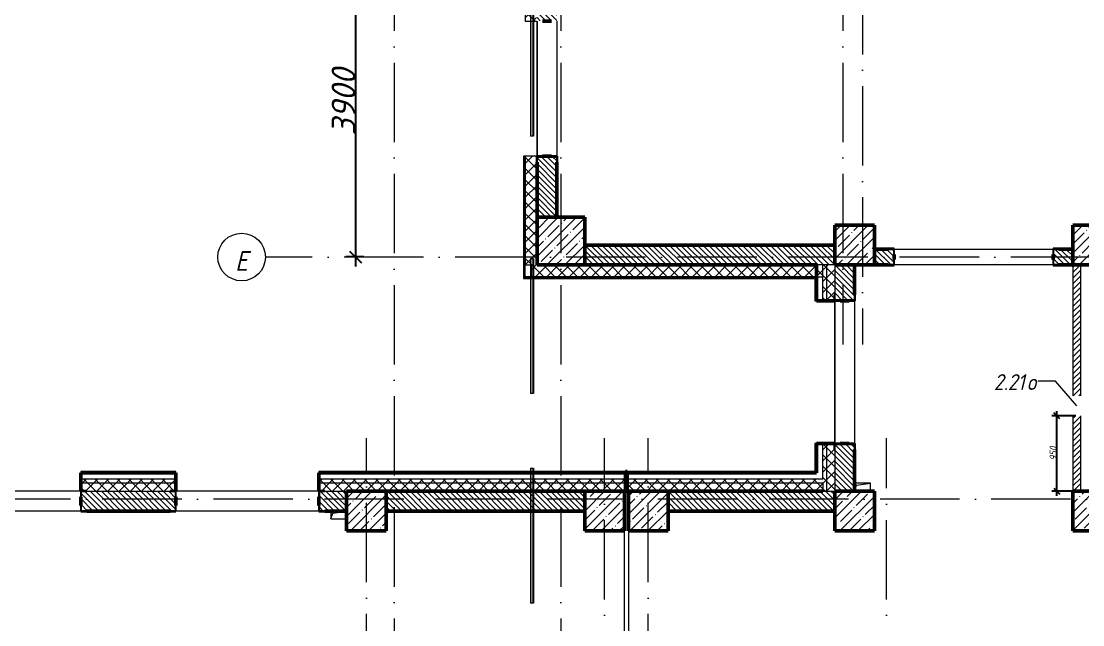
# Model space of a CAD drawing. Header units: millimetres. Extents: x -537608 to 253996, y -217170 to 186033.
# Drawn here: x -120398 to -107023, y -48940 to -41337 of the extents above; entities that cross this region are included whole.
import ezdxf

# ---------------------------------------------------------------- set-up
doc = ezdxf.new("R2010")
doc.units = ezdxf.units.MM
doc.linetypes.add('50_200_ШТРИХ_1Т_ш5_п1_п1_', pattern=[1400, 1000, -200, 0, -200])
for name, color, linetype, lineweight in [('A-____-____-DIMS', 7, 'Continuous', 9), ('A-FLOR-____-OTLN', 7, 'Continuous', 9), ('A-GENM-____-MCUT', 7, 'Continuous', 25), ('A-GENM-____-OTLN', 7, 'Continuous', 9), ('A-GENM-____-OTLN-1', 7, 'Continuous', 25), ('A-GLAZ-____-IDEN', 7, 'Continuous', 9), ('A-GLAZ-____-OTLN', 7, 'Continuous', 9), ('A-WALL-____-MCUT-2', 7, 'Continuous', 50), ('A-WALL-____-MCUT-3', 7, 'Continuous', 9), ('A-WALL-____-OTLN', 7, 'Continuous', 9), ('A-WALL-____-PATT-1', 7, 'Continuous', 9), ('A-WALL-FNSH-MCUT-1', 7, 'Continuous', 9), ('I-WALL-____-OTLN', 7, 'Continuous', 9), ('S-COLS-____-MCUT', 7, 'Continuous', 50), ('S-COLS-____-OTLN', 7, 'Continuous', 9), ('S-GRID-____-IDEN', 7, 'Continuous', 9), ('S-GRID-____-OTLN-1', 7, '50_200_ШТРИХ_1Т_ш5_п1_п1_', 9)]:
    doc.layers.add(name, color=color, linetype=linetype, lineweight=lineweight)
doc.layers.add('A-GLAZ-____-OTLN-1', color=7, linetype='Continuous', lineweight=9, true_color=0xc0c0c0)
doc.styles.add('ISOCPEUR_I', font='isocpeui.ttf', dxfattribs={"height": 300})
doc.styles.add('ISOCPEUR_I_7', font='isocpeui.ttf', dxfattribs={"width": 0.9, "height": 90})
doc.styles.add('ISOCPEUR_I_9', font='isocpeui.ttf', dxfattribs={"width": 0.9, "height": 250})
doc.dimstyles.new('ISO-1_8_0_9К_СРЕДНИЙ_Кладочные_2', dxfattribs={"dimscale": 304.8, "dimtxt": 89.638306, "dimasz": 0.246063, "dimexe": 0.19685, "dimexo": 0, "dimgap": 0, "dimtad": 1, "dimdec": 3, "dimrnd": 0.001, "dimdsep": 46, "dimtxsty": 'ISOCPEUR_I_7', "dimblk1": 'OBLIQUE', "dimblk2": 'OBLIQUE', "dimsah": 1, "dimcen": 0.09, "dimdle": 0.19685, "dimazin": 0, "dimtfac": 1, "dimtdec": 4, "dimtix": 1, "dimtmove": 1, "dimatfit": 3, "dimfxl": 1, "dimtvp": 1, "dimtolj": 1, "dimtzin": 0, "dimarcsym": 2})
doc.dimstyles.new('ISO-2_5_0_9К_БОЛЬШОЙ_ОСИ', dxfattribs={"dimscale": 304.8, "dimtxt": 248.995294, "dimasz": 0.492126, "dimexe": 0.393701, "dimexo": 0, "dimgap": 0, "dimtad": 1, "dimdec": 0, "dimzin": 0, "dimdsep": 46, "dimtxsty": 'ISOCPEUR_I', "dimblk1": 'OBLIQUE', "dimblk2": 'OBLIQUE', "dimsah": 1, "dimcen": 0.09, "dimdle": 0.393701, "dimazin": 0, "dimtfac": 1, "dimtdec": 4, "dimtix": 1, "dimtmove": 0, "dimatfit": 3, "dimfxl": 1, "dimtvp": 1, "dimtolj": 1, "dimtzin": 0, "dimarcsym": 2})
pattern_1 = [(45, (-184647.67, -56738.29), (-70.71068, 70.71068), []), (135, (-184647.67, -56738.29), (-70.71068, -70.71068), [])]
pattern_2 = [(135, (-184647.673, -56738.29), (-35.35534, -35.35534), [])]
pattern_3 = [(45, (-184647.67, -56738.29), (-85.53659, 85.53659), []), (45, (-184590.65, -56738.29), (-85.53659, 85.53659), [])]

# ---------------------------------------------------------------- blocks, each defined once
blk = doc.blocks.new('BSC_Колонна _Прямоугольная - 500х500-V18-АР1_План отверстий 2 этажа в осях 1-64_А-ГГ')
at = {"layer": 'S-COLS-____-OTLN'}
h = blk.add_hatch(dxfattribs=at)
h.set_pattern_fill('FP_47', color=256, style=0, pattern_type=2)
h.set_pattern_definition([(45, (-77750, -12581.04), (-114.04925, 114.04925), []), (45, (-77635.95, -12581.04), (-114.04925, 114.04925), [201.613, -40.323, 3.353, -36.97])])
h.paths.add_polyline_path([(-250, -250), (250, -250), (250, 250), (-250, 250)], flags=0)
at = {"layer": 'S-COLS-____-MCUT'}
for p, q in [((250, 250), (-250, 250)), ((-250, 250), (-250, -250)), ((250, -250), (250, 250)), ((-250, -250), (250, -250))]:
    blk.add_line(p, q, dxfattribs=at)
blk = doc.blocks.new('BSC_Колонна _Прямоугольная - 600х600-V79-АР1_План отверстий 2 этажа в осях 1-64_А-ГГ')
at = {"layer": 'S-COLS-____-OTLN'}
h = blk.add_hatch(dxfattribs=at)
h.set_pattern_fill('FP_108', color=256, style=0, pattern_type=2)
h.set_pattern_definition([(45, (-71050, -12631.04), (-114.04925, 114.04925), []), (45, (-70935.95, -12631.04), (-114.04925, 114.04925), [201.613, -40.323, 3.353, -36.97])])
h.paths.add_polyline_path([(-300, -300), (300, -300), (300, 300), (-300, 300)], flags=0)
at = {"layer": 'S-COLS-____-MCUT'}
for p, q in [((300, 300), (-300, 300)), ((-300, 300), (-300, -300)), ((300, -300), (300, 300)), ((-300, -300), (300, -300))]:
    blk.add_line(p, q, dxfattribs=at)
blk = doc.blocks.new('BSC_Колонна _Прямоугольная - 500х500-V98-АР1_План отверстий 2 этажа в осях 1-64_А-ГГ')
at = {"layer": 'S-COLS-____-OTLN'}
h = blk.add_hatch(dxfattribs=at)
h.set_pattern_fill('FP_127', color=256, style=0, pattern_type=2)
h.set_pattern_definition([(45, (-68600, -9231.04), (-114.04925, 114.04925), []), (45, (-68485.95, -9231.04), (-114.04925, 114.04925), [201.613, -40.323, 3.353, -36.97])])
h.paths.add_polyline_path([(-250, -250), (250, -250), (250, 250), (-250, 250)], flags=0)
at = {"layer": 'S-COLS-____-MCUT'}
for p, q in [((250, 250), (-250, 250)), ((-250, 250), (-250, -250)), ((250, -250), (250, 250)), ((-250, -250), (250, -250))]:
    blk.add_line(p, q, dxfattribs=at)
blk = doc.blocks.new('BSC_Колонна _Прямоугольная - 500х500-V114-АР1_План отверстий 2 этажа в осях 1-64_А-ГГ')
at = {"layer": 'S-COLS-____-OTLN'}
h = blk.add_hatch(dxfattribs=at)
h.set_pattern_fill('FP_143', color=256, style=0, pattern_type=2)
h.set_pattern_definition([(45, (-72150, -9231.04), (-114.04925, 114.04925), []), (45, (-72035.95, -9231.04), (-114.04925, 114.04925), [201.613, -40.323, 3.353, -36.97])])
h.paths.add_polyline_path([(-250, -250), (250, -250), (250, 250), (-250, 250)], flags=0)
at = {"layer": 'S-COLS-____-MCUT'}
for p, q in [((250, 250), (-250, 250)), ((-250, 250), (-250, -250)), ((250, -250), (250, 250)), ((-250, -250), (250, -250))]:
    blk.add_line(p, q, dxfattribs=at)
blk = doc.blocks.new('BSC_Колонна _Прямоугольная - 500х500-V115-АР1_План отверстий 2 этажа в осях 1-64_А-ГГ')
at = {"layer": 'S-COLS-____-OTLN'}
h = blk.add_hatch(dxfattribs=at)
h.set_pattern_fill('FP_144', color=256, style=0, pattern_type=2)
h.set_pattern_definition([(45, (-71600, -9231.04), (-114.04925, 114.04925), []), (45, (-71485.95, -9231.04), (-114.04925, 114.04925), [201.613, -40.323, 3.353, -36.97])])
h.paths.add_polyline_path([(-250, -250), (250, -250), (250, 250), (-250, 250)], flags=0)
at = {"layer": 'S-COLS-____-MCUT'}
for p, q in [((250, 250), (-250, 250)), ((-250, 250), (-250, -250)), ((250, -250), (250, 250)), ((-250, -250), (250, -250))]:
    blk.add_line(p, q, dxfattribs=at)
blk = doc.blocks.new('BSC_Колонна _Прямоугольная - 500х500-V135-АР1_План отверстий 2 этажа в осях 1-64_А-ГГ')
at = {"layer": 'S-COLS-____-OTLN'}
h = blk.add_hatch(dxfattribs=at)
h.set_pattern_fill('FP_165', color=256, style=0, pattern_type=2)
h.set_pattern_definition([(45, (-74750, -12581.04), (-114.04925, 114.04925), []), (45, (-74635.95, -12581.04), (-114.04925, 114.04925), [201.613, -40.323, 3.353, -36.97])])
h.paths.add_polyline_path([(-250, -250), (250, -250), (250, 250), (-250, 250), (-250, 195)], flags=0)
at = {"layer": 'S-COLS-____-MCUT'}
for p, q in [((250, 250), (-250, 250)), ((-250, 250), (-250, -250)), ((250, -250), (250, 250)), ((-250, -250), (250, -250))]:
    blk.add_line(p, q, dxfattribs=at)
blk = doc.blocks.new('BSC_Колонна _Прямоугольная - 500х500-V139-АР1_План отверстий 2 этажа в осях 1-64_А-ГГ')
at = {"layer": 'S-COLS-____-OTLN'}
h = blk.add_hatch(dxfattribs=at)
h.set_pattern_fill('FP_170', color=256, style=0, pattern_type=2)
h.set_pattern_definition([(45, (-77750, -9231.04), (-114.04925, 114.04925), []), (45, (-77635.95, -9231.04), (-114.04925, 114.04925), [201.613, -40.323, 3.353, -36.97])])
h.paths.add_polyline_path([(-250, -250), (250, -250), (250, 250), (-250, 250)], flags=0)
at = {"layer": 'S-COLS-____-MCUT'}
for p, q in [((250, 250), (-250, 250)), ((-250, 250), (-250, -250)), ((250, -250), (250, 250)), ((-250, -250), (250, -250))]:
    blk.add_line(p, q, dxfattribs=at)
blk = doc.blocks.new('BSC_Колонна _Прямоугольная - 500х500-V140-АР1_План отверстий 2 этажа в осях 1-64_А-ГГ')
at = {"layer": 'S-COLS-____-OTLN'}
h = blk.add_hatch(dxfattribs=at)
h.set_pattern_fill('FP_171', color=256, style=0, pattern_type=2)
h.set_pattern_definition([(45, (-74750, -9231.04), (-114.04925, 114.04925), []), (45, (-74635.95, -9231.04), (-114.04925, 114.04925), [201.613, -40.323, 3.353, -36.97])])
h.paths.add_polyline_path([(-250, -250), (250, -250), (250, 250), (-250, 250), (-250, 105)], flags=0)
at = {"layer": 'S-COLS-____-MCUT'}
for p, q in [((250, 250), (-250, 250)), ((-250, 250), (-250, -250)), ((250, -250), (250, 250)), ((-250, -250), (250, -250))]:
    blk.add_line(p, q, dxfattribs=at)
blk = doc.blocks.new('Фахверк_СКБ_Уголок - 250_2700-27497298-АР1_План отверстий 2 этажа в осях 1-64_А-ГГ')
at = {"layer": 'A-GENM-____-MCUT'}
for p, q in [((200, 181), (125, 181)), ((125, 181), (125, 106)), ((131, 106), (131, 175)), ((131, 175), (200, 175)), ((200, 175), (200, 181)), ((125, 106), (131, 106)), ((131, -6), (125, -6)), ((125, -6), (125, -81)), ((125, -81), (200, -81)), ((131, -75), (131, -6)), ((200, -75), (131, -75)), ((200, -81), (200, -75))]:
    blk.add_line(p, q, dxfattribs=at)
blk = doc.blocks.new('Фахверк_СКБ_Уголок - 200_3380-28509457-АР1_План отверстий 2 этажа в осях 1-64_А-ГГ')
at = {"layer": 'A-GENM-____-MCUT'}
for p, q in [((200, 156), (125, 156)), ((125, 156), (125, 81)), ((131, 81), (131, 150)), ((131, 150), (200, 150)), ((200, 150), (200, 156)), ((125, 81), (131, 81)), ((131, 19), (125, 19)), ((125, 19), (125, -56)), ((131, -50), (131, 19)), ((125, -56), (200, -56)), ((200, -50), (131, -50)), ((200, -56), (200, -50))]:
    blk.add_line(p, q, dxfattribs=at)
blk = doc.blocks.new('AR_Отверстие прямоугольное _в плите_ - AR_Отверстие прямоугольное _в плите_-V165-АР1_План отверстий 2 этажа в осях 1-64_А-ГГ')
at = {"layer": 'A-GENM-____-OTLN'}
for p, q in [((-100, 50), (-100, -50)), ((-100, -50), (-75, 25)), ((-75, 25), (100, 50)), ((-100, -50), (100, -50))]:
    blk.add_line(p, q, dxfattribs=at)
blk = doc.blocks.new('AR_Отверстие прямоугольное _в плите_ - AR_Отверстие прямоугольное _в плите_-30510712-АР1_План отверстий 2 этажа в осях 1-64_А-ГГ')
at = {"layer": 'A-GENM-____-OTLN'}
for p, q in [((100, 50), (-100, 50)), ((-100, -50), (-75, 25)), ((-75, 25), (100, 50)), ((100, -50), (100, 50))]:
    blk.add_line(p, q, dxfattribs=at)
blk = doc.blocks.new('Отлив_СКБ - Отлив витража_СФТК-31883956-АР1_План отверстий 2 этажа в осях 1-64_А-ГГ')
at = {"layer": 'A-GLAZ-____-OTLN-1'}
for points in [[(0, 3), (0, 2), (1700, 3), (1700, 37), (0, 37)], [(0, 2), (0, 0), (1700, 0), (1700, 2)]]:
    blk.add_hatch(color=256, dxfattribs=at).paths.add_polyline_path(points, flags=0)
at = {"layer": 'A-GLAZ-____-OTLN'}
for p, q in [((0, 3), (0, 37)), ((1700, 37), (0, 37)), ((0, 2), (1700, 2)), ((1700, 37), (1700, 3)), ((1700, 0), (0, 0))]:
    blk.add_line(p, q, dxfattribs=at)
blk = doc.blocks.new('Стены 6 - Стены 4-31195849-АР1_План отверстий 2 этажа в осях 1-64_А-ГГ')
at = {"layer": 'A-WALL-____-MCUT-2'}
for p, q in [((-1799, 41030), (-1799, 41010)), ((-1549, 41030), (-1799, 41030)), ((-1799, 41010), (-1549, 41010)), ((-1549, 41010), (-1549, 41030))]:
    blk.add_line(p, q, dxfattribs=at)
blk = doc.blocks.new('Ось сетки - Круг_Ø6_00__ISO-2_5_0_9K_-25732049-АР1_План отверстий 2 этажа в осях 1-64_А-ГГ')
at = {"layer": 'S-GRID-____-IDEN'}
blk.add_circle((0, 0), 3, dxfattribs=at)
blk = doc.blocks.new('_Oblique')
at = {"color": 0, "linetype": 'ByBlock', "lineweight": -2}
blk.add_line((-0.5, -0.5), (0.5, 0.5), dxfattribs=at)
blk = doc.blocks.new('*D2476')
at = {"layer": 'A-____-____-DIMS', "color": 0, "lineweight": -2, "transparency": 16777216}
for p, q in [((-116187, -40287), (-116187, -44427)), ((-116081, -40407), (-116307, -40407)), ((-116081, -44307), (-116307, -44307))]:
    blk.add_line(p, q, dxfattribs=at)
at = {"layer": 'Defpoints', "color": 0, "transparency": 16777216}
for p in [(-116081, -40407), (-116187, -44307), (-116081, -44307)]:
    blk.add_point(p, dxfattribs=at)
at = {"layer": 'A-____-____-DIMS', "color": 0, "lineweight": -2, "transparency": 16777216, "xscale": 150, "yscale": 150, "zscale": 150}
for p, rotation in [((-116187, -40407), 90), ((-116187, -44307), 270)]:
    blk.add_blockref('_Oblique', p, dxfattribs=dict(at, rotation=rotation))
at = {"layer": 'A-____-____-DIMS', "color": 0, "transparency": 16777216, "insert": (-116337, -42357), "char_height": 300, "width": 758.48, "attachment_point": 5, "rotation": 90, "style": 'ISOCPEUR_I'}
blk.add_mtext('\\A1;3900', dxfattribs=at)
blk = doc.blocks.new('*D2397')
at = {"layer": 'A-____-____-DIMS', "color": 0, "lineweight": -2, "transparency": 16777216}
for p, q in [((-107351, -47317), (-107351, -46247)), ((-107111, -46307), (-107411, -46307)), ((-107148, -47257), (-107411, -47257))]:
    blk.add_line(p, q, dxfattribs=at)
at = {"layer": 'Defpoints', "color": 0, "transparency": 16777216}
for p in [(-107351, -46307), (-107111, -46307), (-107148, -47257)]:
    blk.add_point(p, dxfattribs=at)
at = {"layer": 'A-____-____-DIMS', "color": 0, "lineweight": -2, "transparency": 16777216, "xscale": 75, "yscale": 75, "zscale": 75}
for p, rotation in [((-107351, -46307), 90), ((-107351, -47257), 270)]:
    blk.add_blockref('_Oblique', p, dxfattribs=dict(at, rotation=rotation))
at = {"layer": 'A-____-____-DIMS', "color": 0, "transparency": 16777216, "insert": (-107396, -46782), "char_height": 90, "width": 409.58, "attachment_point": 5, "rotation": 90, "style": 'ISOCPEUR_I_7'}
blk.add_mtext('\\A1;950', dxfattribs=at)

msp = doc.modelspace()

# ---------------------------------------------------------------- hatches: boundary and pattern name
at = {"layer": 'A-WALL-____-PATT-1'}
h = msp.add_hatch(dxfattribs=at)
h.set_pattern_fill('FP_1', color=256, style=0, pattern_type=2)
h.set_pattern_definition(pattern_1)
h.paths.add_polyline_path([(-114047.6725, -44407.2474), (-113897.6725, -44407.2474), (-113897.6725, -43112.2474), (-113903.6725, -43112.2474), (-113903.6725, -43037.2474), (-114047.6725, -43037.2474)], flags=0)
h.paths.add_polyline_path([(-113903.6725, -41337.2474), (-113903.6725, -41262.2474), (-113897.6725, -41262.2474), (-113897.6725, -40472.2474), (-113903.6725, -40472.2474), (-113903.6725, -40397.2474), (-114047.6725, -40397.2474), (-114047.6725, -41337.2474), (-113962.7906, -41337.2474)], flags=0)
h.paths.add_polyline_path([(-113962.7906, -38697.2474), (-113903.6725, -38697.2474), (-113903.6725, -38622.2474), (-113897.6725, -38622.2474), (-113897.6725, -37232.2474), (-113903.6725, -37232.2474), (-113903.6725, -37157.2474), (-114047.6725, -37157.2474), (-114047.6725, -38697.2474)], flags=0)
h.paths.add_polyline_path([(-113903.6725, -35457.2474), (-113903.6725, -35382.2474), (-113897.6725, -35382.2474), (-113897.6725, -34592.2474), (-113903.6725, -34592.2474), (-113903.6725, -34517.2474), (-114047.6725, -34517.2474), (-114047.6725, -35457.2474), (-113962.7906, -35457.2474)], flags=0)
h.paths.add_polyline_path([(-113962.7906, -32817.2474), (-113903.6725, -32817.2474), (-113903.6725, -32742.2474), (-113897.6725, -32742.2474), (-113897.6725, -31352.2474), (-113903.6725, -31352.2474), (-113903.6725, -31277.2474), (-114047.6725, -31277.2474), (-114047.6725, -32817.2474)], flags=0)
h.paths.add_polyline_path([(-113962.7906, -29577.2474), (-113903.6725, -29577.2474), (-113903.6725, -29502.2474), (-113897.6725, -29502.2474), (-113897.6725, -28712.2474), (-113903.6725, -28712.2474), (-113903.6725, -28637.2474), (-114047.6725, -28637.2474), (-114047.6725, -29577.2474)], flags=0)
h.paths.add_polyline_path([(-113903.6725, -26937.2474), (-113903.6725, -26862.2474), (-113897.6725, -26862.2474), (-113897.6725, -25472.2474), (-113903.6725, -25472.2474), (-113903.6725, -25397.2474), (-114047.6725, -25397.2474), (-114047.6725, -26937.2474), (-113962.7906, -26937.2474)], flags=0)
h.paths.add_polyline_path([(-113903.6725, -23697.2474), (-113903.6725, -23622.2474), (-113897.6725, -23622.2474), (-113897.6725, -22832.2474), (-113903.6725, -22832.2474), (-113903.6725, -22757.2474), (-114047.6725, -22757.2474), (-114047.6725, -23697.2474), (-113962.7906, -23697.2474)], flags=0)
h.paths.add_polyline_path([(-113962.7906, -21057.2474), (-113903.6725, -21057.2474), (-113903.6725, -20982.2474), (-113897.6725, -20982.2474), (-113897.6725, -19592.2474), (-113903.6725, -19592.2474), (-113903.6725, -19517.2474), (-114047.6725, -19517.2474), (-114047.6725, -21057.2474)], flags=0)
h.paths.add_polyline_path([(-113962.7906, -17817.2474), (-113903.6725, -17817.2474), (-113903.6725, -17742.2474), (-113897.6725, -17742.2474), (-113897.6725, -16952.2474), (-113903.6725, -16952.2474), (-113903.6725, -16877.2474), (-114047.6725, -16877.2474), (-114047.6725, -17817.2474)], flags=0)
h.paths.add_polyline_path([(-113903.6725, -15177.2474), (-113903.6725, -15102.2474), (-113897.6725, -15102.2474), (-113897.6725, -13657.2474), (-114047.6725, -13657.2474), (-114047.6725, -15177.2474), (-113962.7906, -15177.2474)], flags=0)
h = msp.add_hatch(dxfattribs=at)
h.set_pattern_fill('FP_6', color=256, style=0, pattern_type=2)
h.set_pattern_definition(pattern_2)
h.paths.add_polyline_path([(-113828.6725, -43807.2474), (-113647.6725, -43807.2474), (-113647.6725, -43043.2474), (-113716.6725, -43043.2474), (-113716.6725, -43037.2474), (-113828.6725, -43037.2474), (-113828.6725, -43043.2474), (-113897.6725, -43043.2474), (-113897.6725, -43807.2474)], flags=0)
h.paths.add_polyline_path([(-113828.6725, -41337.2474), (-113716.6725, -41337.2474), (-113716.6725, -41331.2474), (-113647.6725, -41331.2474), (-113647.6725, -40403.2474), (-113716.6725, -40403.2474), (-113716.6725, -40397.2474), (-113828.6725, -40397.2474), (-113828.6725, -40403.2474), (-113897.6725, -40403.2474), (-113897.6725, -41331.2474), (-113828.6725, -41331.2474)], flags=0)
h.paths.add_polyline_path([(-113716.6725, -38697.2474), (-113716.6725, -38691.2474), (-113647.6725, -38691.2474), (-113647.6725, -38357.2474), (-113897.6725, -38357.2474), (-113897.6725, -38691.2474), (-113828.6725, -38691.2474), (-113828.6725, -38697.2474)], flags=0)
h = msp.add_hatch(dxfattribs=at)
h.set_pattern_fill('FP_6', color=256, style=0, pattern_type=2)
h.set_pattern_definition(pattern_2)
h.paths.add_polyline_path([(-110147.6725, -44407.2474), (-110147.6725, -44157.2474), (-113297.6725, -44157.2474), (-113297.6725, -44407.2474), (-110247.6725, -44407.2474)], flags=0)
h = msp.add_hatch(dxfattribs=at)
h.set_pattern_fill('FP_6', color=256, style=0, pattern_type=2)
h.set_pattern_definition(pattern_2)
h.paths.add_polyline_path([(-107391.6725, -44407.2474), (-107147.6725, -44407.2474), (-107147.6725, -44207.2474), (-107391.6725, -44207.2474), (-107391.6725, -44276.2474), (-107397.6725, -44276.2474), (-107397.6725, -44338.2474), (-107391.6725, -44338.2474), (-107391.6725, -44402.4474)], flags=0)
h.paths.add_polyline_path([(-109647.6725, -44407.2474), (-109403.6725, -44407.2474), (-109403.6725, -44338.2474), (-109397.6725, -44338.2474), (-109397.6725, -44276.2474), (-109403.6725, -44276.2474), (-109403.6725, -44207.2474), (-109647.6725, -44207.2474)], flags=0)
h = msp.add_hatch(dxfattribs=at)
h.set_pattern_fill('FP_1', color=256, style=0, pattern_type=2)
h.set_pattern_definition(pattern_1)
h.paths.add_polyline_path([(-110297.6725, -44557.2474), (-110297.6725, -44407.2474), (-113972.6725, -44407.2474), (-113972.6725, -44557.2474), (-110427.862, -44557.2474)], flags=0)
h = msp.add_hatch(dxfattribs=at)
h.set_pattern_fill('FP_1', color=256, style=0, pattern_type=2)
h.set_pattern_definition(pattern_1)
h.paths.add_polyline_path([(-110247.6725, -47257.2474), (-110247.6725, -46657.2474), (-110297.6725, -46657.2474), (-110297.6725, -47257.2474)], flags=0)
h.paths.add_polyline_path([(-110247.6725, -44857.2474), (-110247.6725, -44407.2474), (-110297.6725, -44407.2474), (-110297.6725, -44857.2474)], flags=0)
h = msp.add_hatch(dxfattribs=at)
h.set_pattern_fill('FP_1', color=256, style=0, pattern_type=2)
h.set_pattern_definition(pattern_1)
h.paths.add_polyline_path([(-110199.3247, -47257.2474), (-110147.6725, -47257.2474), (-110147.6725, -46732.2474), (-110153.6725, -46732.2474), (-110153.6725, -46657.2474), (-110247.6725, -46657.2474), (-110247.6725, -47257.2474)], flags=0)
h.paths.add_polyline_path([(-110247.6725, -44857.2474), (-110153.6725, -44857.2474), (-110153.6725, -44782.2474), (-110147.6725, -44782.2474), (-110147.6725, -44407.2474), (-110247.6725, -44407.2474), (-110247.6725, -44822.4589)], flags=0)
h = msp.add_hatch(dxfattribs=at)
h.set_pattern_fill('FP_6', color=256, style=0, pattern_type=2)
h.set_pattern_definition(pattern_2)
h.paths.add_polyline_path([(-109966.6725, -47257.2474), (-109897.6725, -47257.2474), (-109897.6725, -46663.2474), (-109966.6725, -46663.2474), (-109966.6725, -46657.2474), (-110078.6725, -46657.2474), (-110078.6725, -46663.2474), (-110147.6725, -46663.2474), (-110147.6725, -47257.2474), (-109985.996, -47257.2474)], flags=0)
h.paths.add_polyline_path([(-109966.6725, -44857.2474), (-109966.6725, -44851.2474), (-109897.6725, -44851.2474), (-109897.6725, -44407.2474), (-110147.6725, -44407.2474), (-110147.6725, -44851.2474), (-110078.6725, -44851.2474), (-110078.6725, -44857.2474)], flags=0)
h = msp.add_hatch(dxfattribs=at)
h.set_pattern_fill('FP_5', color=256, style=0, pattern_type=2)
h.set_pattern_definition([(45, (-184647.673, -56738.29), (-35.35534, 35.35534), [])])
h.paths.add_polyline_path([(-107047.6725, -47257.2474), (-107047.6725, -46307.2474), (-107147.6725, -46307.2474), (-107147.6725, -47257.2474)], flags=0)
h.paths.add_polyline_path([(-107147.6725, -46057.2474), (-107047.6725, -46057.2474), (-107047.6725, -44407.2474), (-107147.6725, -44407.2474), (-107147.6725, -45682.4529)], flags=0)
h = msp.add_hatch(dxfattribs=at)
h.set_pattern_fill('FP_3', color=256, style=0, pattern_type=2)
h.set_pattern_definition(pattern_3)
h.paths.add_polyline_path([(-110377.6725, -47027.2474), (-110377.6725, -46657.2474), (-110397.6725, -46657.2474), (-110397.6725, -47027.2474)], flags=0)
h.paths.add_polyline_path([(-110397.6725, -44857.2474), (-110377.6725, -44857.2474), (-110377.6725, -44577.2474), (-110397.6725, -44577.2474), (-110397.6725, -44822.4589)], flags=0)
h = msp.add_hatch(dxfattribs=at)
h.set_pattern_fill('FP_3', color=256, style=0, pattern_type=2)
h.set_pattern_definition(pattern_3)
h.paths.add_polyline_path([(-112782.6725, -47027.2474), (-112782.6725, -47007.2474), (-116647.6725, -47007.2474), (-116647.6725, -47027.2474), (-113962.7906, -47027.2474)], flags=0)
h.paths.add_polyline_path([(-118447.6725, -47027.2474), (-118447.6725, -47007.2474), (-119647.6725, -47007.2474), (-119647.6725, -47027.2474), (-119265.1835, -47027.2474)], flags=0)
h.paths.add_polyline_path([(-121447.6725, -47027.2474), (-121447.6725, -47007.2474), (-122647.6725, -47007.2474), (-122647.6725, -47027.2474), (-121916.3799, -47027.2474)], flags=0)
h.paths.add_polyline_path([(-125451.3085, -47027.2474), (-124447.6725, -47027.2474), (-124447.6725, -47007.2474), (-125647.6725, -47007.2474), (-125647.6725, -47027.2474)], flags=0)
h.paths.add_polyline_path([(-128102.5049, -47027.2474), (-127447.6725, -47027.2474), (-127447.6725, -47007.2474), (-128647.6725, -47007.2474), (-128647.6725, -47027.2474)], flags=0)
h.paths.add_polyline_path([(-130447.6725, -47027.2474), (-130447.6725, -47007.2474), (-131647.6725, -47007.2474), (-131647.6725, -47027.2474), (-131637.4335, -47027.2474)], flags=0)
h.paths.add_polyline_path([(-133447.6725, -47027.2474), (-133447.6725, -47007.2474), (-134647.6725, -47007.2474), (-134647.6725, -47027.2474), (-134288.6299, -47027.2474)], flags=0)
h.paths.add_polyline_path([(-139447.6725, -47027.2474), (-139447.6725, -47007.2474), (-140647.6725, -47007.2474), (-140647.6725, -47027.2474), (-140474.7549, -47027.2474)], flags=0)
h.paths.add_polyline_path([(-137647.6725, -47027.2474), (-136447.6725, -47027.2474), (-136447.6725, -47007.2474), (-137647.6725, -47007.2474)], flags=0)
h.paths.add_polyline_path([(-143647.6725, -47027.2474), (-142447.6725, -47027.2474), (-142447.6725, -47007.2474), (-143647.6725, -47007.2474)], flags=0)
h.paths.add_polyline_path([(-146312.6725, -47027.2474), (-145447.6725, -47027.2474), (-145447.6725, -47007.2474), (-146312.6725, -47007.2474)], flags=0)
h = msp.add_hatch(dxfattribs=at)
h.set_pattern_fill('FP_3', color=256, style=0, pattern_type=2)
h.set_pattern_definition(pattern_3)
h.paths.add_polyline_path([(-110397.6725, -47027.2474), (-110397.6725, -47007.2474), (-112762.6725, -47007.2474), (-112762.6725, -47027.2474), (-110427.862, -47027.2474)], flags=0)
h = msp.add_hatch(dxfattribs=at)
h.set_pattern_fill('FP_1', color=256, style=0, pattern_type=2)
h.set_pattern_definition(pattern_1)
h.paths.add_polyline_path([(-110297.6725, -47157.2474), (-110297.6725, -47107.2474), (-116647.6725, -47107.2474), (-116647.6725, -47157.2474), (-110427.862, -47157.2474)], flags=0)
h.paths.add_polyline_path([(-119265.1835, -47157.2474), (-118447.6725, -47157.2474), (-118447.6725, -47107.2474), (-119647.6725, -47107.2474), (-119647.6725, -47157.2474)], flags=0)
h.paths.add_polyline_path([(-121447.6725, -47157.2474), (-121447.6725, -47107.2474), (-122647.6725, -47107.2474), (-122647.6725, -47157.2474), (-121916.3799, -47157.2474)], flags=0)
h.paths.add_polyline_path([(-124447.6725, -47157.2474), (-124447.6725, -47107.2474), (-125647.6725, -47107.2474), (-125647.6725, -47157.2474), (-124567.5763, -47157.2474)], flags=0)
h.paths.add_polyline_path([(-127447.6725, -47157.2474), (-127447.6725, -47107.2474), (-128647.6725, -47107.2474), (-128647.6725, -47157.2474), (-128102.5049, -47157.2474)], flags=0)
h.paths.add_polyline_path([(-131647.6725, -47157.2474), (-130447.6725, -47157.2474), (-130447.6725, -47107.2474), (-131647.6725, -47107.2474)], flags=0)
h.paths.add_polyline_path([(-134647.6725, -47157.2474), (-133447.6725, -47157.2474), (-133447.6725, -47107.2474), (-134647.6725, -47107.2474)], flags=0)
h.paths.add_polyline_path([(-136939.8263, -47157.2474), (-136447.6725, -47157.2474), (-136447.6725, -47107.2474), (-137647.6725, -47107.2474), (-137647.6725, -47157.2474)], flags=0)
h.paths.add_polyline_path([(-139447.6725, -47157.2474), (-139447.6725, -47107.2474), (-140647.6725, -47107.2474), (-140647.6725, -47157.2474), (-140474.7549, -47157.2474)], flags=0)
h.paths.add_polyline_path([(-142447.6725, -47157.2474), (-142447.6725, -47107.2474), (-143647.6725, -47107.2474), (-143647.6725, -47157.2474), (-143125.9514, -47157.2474)], flags=0)
h.paths.add_polyline_path([(-146847.6725, -47157.2474), (-145447.6725, -47157.2474), (-145447.6725, -47107.2474), (-146847.6725, -47107.2474)], flags=0)
h.paths.add_polyline_path([(-148647.6725, -47157.2474), (-148647.6725, -47107.2474), (-149847.6725, -47107.2474), (-149847.6725, -47157.2474), (-149312.0764, -47157.2474)], flags=0)
h.paths.add_polyline_path([(-157647.6725, -47157.2474), (-157647.6725, -47107.2474), (-160817.6725, -47107.2474), (-160817.6725, -47157.2474), (-159916.8621, -47157.2474)], flags=0)
h = msp.add_hatch(dxfattribs=at)
h.set_pattern_fill('FP_1', color=256, style=0, pattern_type=2)
h.set_pattern_definition(pattern_1)
h.paths.add_polyline_path([(-110297.6725, -47257.2474), (-110297.6725, -47157.2474), (-116647.6725, -47157.2474), (-116647.6725, -47251.2474), (-116572.6725, -47251.2474), (-116572.6725, -47257.2474), (-110427.862, -47257.2474)], flags=0)
h.paths.add_polyline_path([(-119265.1835, -47257.2474), (-118522.6725, -47257.2474), (-118522.6725, -47251.2474), (-118447.6725, -47251.2474), (-118447.6725, -47157.2474), (-119647.6725, -47157.2474), (-119647.6725, -47251.2474), (-119572.6725, -47251.2474), (-119572.6725, -47257.2474)], flags=0)
h.paths.add_polyline_path([(-121522.6725, -47257.2474), (-121522.6725, -47251.2474), (-121447.6725, -47251.2474), (-121447.6725, -47157.2474), (-122647.6725, -47157.2474), (-122647.6725, -47251.2474), (-122572.6725, -47251.2474), (-122572.6725, -47257.2474), (-121797.6725, -47257.2474)], flags=0)
h.paths.add_polyline_path([(-125297.6725, -47257.2474), (-124522.6725, -47257.2474), (-124522.6725, -47251.2474), (-124447.6725, -47251.2474), (-124447.6725, -47157.2474), (-125647.6725, -47157.2474), (-125647.6725, -47251.2474), (-125572.6725, -47251.2474), (-125572.6725, -47257.2474), (-125451.3085, -47257.2474)], flags=0)
h.paths.add_polyline_path([(-128102.5049, -47257.2474), (-127522.6725, -47257.2474), (-127522.6725, -47251.2474), (-127447.6725, -47251.2474), (-127447.6725, -47157.2474), (-128647.6725, -47157.2474), (-128647.6725, -47251.2474), (-128572.6725, -47251.2474), (-128572.6725, -47257.2474)], flags=0)
h.paths.add_polyline_path([(-130797.6725, -47257.2474), (-130522.6725, -47257.2474), (-130522.6725, -47251.2474), (-130447.6725, -47251.2474), (-130447.6725, -47157.2474), (-131647.6725, -47157.2474), (-131647.6725, -47251.2474), (-131572.6725, -47251.2474), (-131572.6725, -47257.2474), (-131297.6725, -47257.2474)], flags=0)
h.paths.add_polyline_path([(-133797.6725, -47257.2474), (-133522.6725, -47257.2474), (-133522.6725, -47251.2474), (-133447.6725, -47251.2474), (-133447.6725, -47157.2474), (-134647.6725, -47157.2474), (-134647.6725, -47251.2474), (-134572.6725, -47251.2474), (-134572.6725, -47257.2474), (-134288.6299, -47257.2474)], flags=0)
h.paths.add_polyline_path([(-136522.6725, -47257.2474), (-136522.6725, -47251.2474), (-136447.6725, -47251.2474), (-136447.6725, -47157.2474), (-137647.6725, -47157.2474), (-137647.6725, -47251.2474), (-137572.6725, -47251.2474), (-137572.6725, -47257.2474), (-136939.8263, -47257.2474)], flags=0)
h.paths.add_polyline_path([(-139522.6725, -47257.2474), (-139522.6725, -47251.2474), (-139447.6725, -47251.2474), (-139447.6725, -47157.2474), (-140647.6725, -47157.2474), (-140647.6725, -47251.2474), (-140572.6725, -47251.2474), (-140572.6725, -47257.2474), (-139797.6725, -47257.2474)], flags=0)
h.paths.add_polyline_path([(-143572.6725, -47257.2474), (-142522.6725, -47257.2474), (-142522.6725, -47251.2474), (-142447.6725, -47251.2474), (-142447.6725, -47157.2474), (-143647.6725, -47157.2474), (-143647.6725, -47251.2474), (-143572.6725, -47251.2474)], flags=0)
h.paths.add_polyline_path([(-145797.6725, -47257.2474), (-145522.6725, -47257.2474), (-145522.6725, -47251.2474), (-145447.6725, -47251.2474), (-145447.6725, -47157.2474), (-146847.6725, -47157.2474), (-146847.6725, -47257.2474), (-146347.6725, -47257.2474)], flags=0)
h.paths.add_polyline_path([(-149312.0764, -47257.2474), (-148722.6725, -47257.2474), (-148722.6725, -47251.2474), (-148647.6725, -47251.2474), (-148647.6725, -47157.2474), (-149847.6725, -47157.2474), (-149847.6725, -47257.2474), (-149347.6725, -47257.2474)], flags=0)
h.paths.add_polyline_path([(-157722.6725, -47257.2474), (-157722.6725, -47251.2474), (-157647.6725, -47251.2474), (-157647.6725, -47157.2474), (-160817.6725, -47157.2474), (-160817.6725, -47257.2474), (-158347.6725, -47257.2474)], flags=0)
h = msp.add_hatch(dxfattribs=at)
h.set_pattern_fill('FP_6', color=256, style=0, pattern_type=2)
h.set_pattern_definition(pattern_2)
h.paths.add_polyline_path([(-116641.6725, -47507.2474), (-116297.6725, -47507.2474), (-116297.6725, -47257.2474), (-116641.6725, -47257.2474), (-116641.6725, -47326.2474), (-116647.6725, -47326.2474), (-116647.6725, -47438.2474), (-116641.6725, -47438.2474), (-116641.6725, -47502.9617)], flags=0)
h.paths.add_polyline_path([(-118522.6725, -47507.2474), (-118453.6725, -47507.2474), (-118453.6725, -47438.2474), (-118447.6725, -47438.2474), (-118447.6725, -47326.2474), (-118453.6725, -47326.2474), (-118453.6725, -47257.2474), (-119641.6725, -47257.2474), (-119641.6725, -47326.2474), (-119647.6725, -47326.2474), (-119647.6725, -47438.2474), (-119641.6725, -47438.2474), (-119641.6725, -47507.2474), (-119265.1835, -47507.2474)], flags=0)
h.paths.add_polyline_path([(-121522.6725, -47507.2474), (-121453.6725, -47507.2474), (-121453.6725, -47438.2474), (-121447.6725, -47438.2474), (-121447.6725, -47326.2474), (-121453.6725, -47326.2474), (-121453.6725, -47257.2474), (-121797.6725, -47257.2474), (-121797.6725, -47507.2474)], flags=0)
h = msp.add_hatch(dxfattribs=at)
h.set_pattern_fill('FP_6', color=256, style=0, pattern_type=2)
h.set_pattern_definition(pattern_2)
h.paths.add_polyline_path([(-113297.6725, -47507.2474), (-113297.6725, -47257.2474), (-115797.6725, -47257.2474), (-115797.6725, -47507.2474), (-113962.7906, -47507.2474)], flags=0)
h = msp.add_hatch(dxfattribs=at)
h.set_pattern_fill('FP_6', color=256, style=0, pattern_type=2)
h.set_pattern_definition(pattern_2)
h.paths.add_polyline_path([(-112247.6725, -47507.2474), (-110147.6725, -47507.2474), (-110147.6725, -47257.2474), (-112247.6725, -47257.2474)], flags=0)

# ---------------------------------------------------------------- linework, layer by layer
at = {"layer": 'A-FLOR-____-OTLN'}
for p, q in [((-112797.6725, -50657.2474), (-112797.6725, -47757.2474)), ((-112747.6725, -47757.2474), (-112747.6725, -50657.2474))]:
    msp.add_line(p, q, dxfattribs=at)
at = {"layer": 'A-GLAZ-____-IDEN'}
for p, q in [((-107364.3288, -45870.1668), (-107583.2829, -45870.1668)), ((-107097.6725, -46182.2474), (-107364.3288, -45870.1668))]:
    msp.add_line(p, q, dxfattribs=at)
at = {"layer": 'A-WALL-____-MCUT-2'}
for p, q in [((-113828.6725, -41337.2474), (-113716.6725, -41337.2474)), ((-113716.6725, -43037.2474), (-113828.6725, -43037.2474)), ((-113897.6725, -43807.2474), (-113897.6725, -43112.2474)), ((-113897.6725, -43112.2474), (-113897.6725, -43807.2474)), ((-113647.6725, -43807.2474), (-113647.6725, -43112.2474)), ((-110147.6725, -44157.2474), (-113297.6725, -44157.2474)), ((-109472.6725, -44207.2474), (-109647.6725, -44207.2474)), ((-107147.6725, -44207.2474), (-107322.6725, -44207.2474)), ((-109397.6725, -44338.2474), (-109397.6725, -44276.2474)), ((-107397.6725, -44276.2474), (-107397.6725, -44338.2474)), ((-113297.6725, -44407.2474), (-110377.6725, -44407.2474)), ((-110377.6725, -44857.2474), (-110377.6725, -44407.2474)), ((-109897.6725, -44782.2474), (-109897.6725, -44407.2474)), ((-109647.6725, -44407.2474), (-109472.6725, -44407.2474)), ((-107322.6725, -44407.2474), (-107147.6725, -44407.2474)), ((-110377.6725, -44857.2474), (-110153.6725, -44857.2474)), ((-110078.6725, -44857.2474), (-109966.6725, -44857.2474)), ((-110377.6725, -47027.2474), (-110377.6725, -46657.2474)), ((-110153.6725, -46657.2474), (-110377.6725, -46657.2474)), ((-109966.6725, -46657.2474), (-110078.6725, -46657.2474)), ((-109897.6725, -47257.2474), (-109897.6725, -46732.2474)), ((-118447.6725, -47027.2474), (-119647.6725, -47027.2474)), ((-119647.6725, -47027.2474), (-119647.6725, -47251.2474)), ((-118447.6725, -47251.2474), (-118447.6725, -47027.2474)), ((-110377.6725, -47027.2474), (-116647.6725, -47027.2474)), ((-116647.6725, -47027.2474), (-116647.6725, -47251.2474)), ((-119647.6725, -47326.2474), (-119647.6725, -47438.2474)), ((-118447.6725, -47438.2474), (-118447.6725, -47326.2474)), ((-116647.6725, -47326.2474), (-116647.6725, -47438.2474)), ((-115797.6725, -47257.2474), (-115797.6725, -47257.2474)), ((-113297.6725, -47257.2474), (-115797.6725, -47257.2474)), ((-112797.6725, -47257.2474), (-112747.6725, -47257.2474)), ((-112247.6725, -47257.2474), (-110297.6725, -47257.2474)), ((-119572.6725, -47507.2474), (-118522.6725, -47507.2474)), ((-116572.6725, -47507.2474), (-116297.6725, -47507.2474)), ((-115797.6725, -47507.2474), (-113297.6725, -47507.2474)), ((-112247.6725, -47507.2474), (-110147.6725, -47507.2474))]:
    msp.add_line(p, q, dxfattribs=at)
at = {"layer": 'A-WALL-____-MCUT-3'}
for p, q in [((-114047.6725, -40397.2474), (-114047.6725, -41337.2474)), ((-114047.6725, -41337.2474), (-113903.6725, -41337.2474)), ((-114059.6725, -43037.2474), (-114059.6725, -44569.2474)), ((-114054.6725, -43037.2474), (-114054.6725, -44564.2474)), ((-113903.6725, -43037.2474), (-114047.6725, -43037.2474)), ((-114047.6725, -43037.2474), (-114047.6725, -44407.2474)), ((-114047.6725, -44407.2474), (-113972.6725, -44407.2474)), ((-113972.6725, -44407.2474), (-113972.6725, -44557.2474)), ((-110147.6725, -44407.2474), (-110377.6725, -44407.2474)), ((-110297.6725, -44857.2474), (-110297.6725, -44407.2474)), ((-110247.6725, -44857.2474), (-110247.6725, -44407.2474)), ((-110147.6725, -44407.2474), (-110147.6725, -44782.2474)), ((-110377.6725, -44569.2474), (-114059.6725, -44569.2474)), ((-110377.6725, -44564.2474), (-114054.6725, -44564.2474)), ((-110377.6725, -44577.2474), (-110397.6725, -44577.2474)), ((-110377.6725, -44557.2474), (-110297.6725, -44557.2474)), ((-110297.6725, -47107.2474), (-110297.6725, -46657.2474)), ((-110247.6725, -47257.2474), (-110247.6725, -46657.2474)), ((-110147.6725, -46732.2474), (-110147.6725, -47257.2474)), ((-118447.6725, -47107.2474), (-119647.6725, -47107.2474)), ((-118447.6725, -47157.2474), (-119647.6725, -47157.2474)), ((-110297.6725, -47107.2474), (-116647.6725, -47107.2474)), ((-110297.6725, -47157.2474), (-116647.6725, -47157.2474)), ((-110297.6725, -47157.2474), (-110297.6725, -47257.2474)), ((-119572.6725, -47257.2474), (-118522.6725, -47257.2474)), ((-116572.6725, -47257.2474), (-116297.6725, -47257.2474)), ((-110297.6725, -47257.2474), (-110147.6725, -47257.2474))]:
    msp.add_line(p, q, dxfattribs=at)
at = {"layer": 'A-WALL-____-OTLN'}
for p, q in [((-113897.6725, -41337.2474), (-113897.6725, -43037.2474)), ((-113897.6725, -43037.2474), (-113897.6725, -41337.2474)), ((-113647.6725, -41337.2474), (-113647.6725, -43037.2474)), ((-110147.6725, -44857.2474), (-110147.6725, -46657.2474)), ((-110147.6725, -46657.2474), (-110147.6725, -44857.2474)), ((-109897.6725, -44857.2474), (-109897.6725, -46657.2474)), ((-119647.6725, -47257.2474), (-121447.6725, -47257.2474)), ((-116647.6725, -47257.2474), (-118447.6725, -47257.2474)), ((-119647.6725, -47507.2474), (-121447.6725, -47507.2474)), ((-116647.6725, -47507.2474), (-118447.6725, -47507.2474))]:
    msp.add_line(p, q, dxfattribs=at)
at = {"layer": 'A-WALL-FNSH-MCUT-1'}
for p, q in [((-114047.6725, -43037.2474), (-114067.6725, -43037.2474)), ((-114067.6725, -43037.2474), (-114067.6725, -44577.2474)), ((-114047.6725, -44557.2474), (-114047.6725, -44407.2474)), ((-107147.6725, -44407.2474), (-107147.6725, -46057.2474)), ((-107047.6725, -46057.2474), (-107047.6725, -44407.2474)), ((-114067.6725, -44577.2474), (-110397.6725, -44577.2474)), ((-110377.6725, -44557.2474), (-114047.6725, -44557.2474)), ((-110397.6725, -44577.2474), (-110397.6725, -44857.2474)), ((-110397.6725, -44857.2474), (-110377.6725, -44857.2474)), ((-107147.6725, -46307.2474), (-107147.6725, -47257.2474)), ((-107047.6725, -47257.2474), (-107047.6725, -46307.2474)), ((-110397.6725, -46657.2474), (-110397.6725, -47007.2474)), ((-110377.6725, -46657.2474), (-110397.6725, -46657.2474)), ((-118447.6725, -47007.2474), (-119647.6725, -47007.2474)), ((-119647.6725, -47007.2474), (-119647.6725, -47027.2474)), ((-119647.6725, -47027.2474), (-119647.6725, -47027.2474)), ((-118447.6725, -47027.2474), (-118447.6725, -47007.2474)), ((-112782.6725, -47007.2474), (-116647.6725, -47007.2474)), ((-116647.6725, -47007.2474), (-116647.6725, -47027.2474)), ((-116647.6725, -47027.2474), (-116647.6725, -47027.2474)), ((-112782.6725, -47027.2474), (-112782.6725, -47007.2474)), ((-110397.6725, -47007.2474), (-112762.6725, -47007.2474)), ((-112762.6725, -47007.2474), (-112762.6725, -47027.2474))]:
    msp.add_line(p, q, dxfattribs=at)
at = {"layer": 'I-WALL-____-OTLN'}
for p, q in [((-109397.6725, -44207.2474), (-107397.6725, -44207.2474)), ((-107397.6725, -44407.2474), (-109397.6725, -44407.2474))]:
    msp.add_line(p, q, dxfattribs=at)
at = {"layer": 'S-GRID-____-OTLN-1'}
for p, q in [((-115697.6725, -6857.3298), (-115697.6725, -61220.8957)), ((-113597.6725, -6857.3298), (-113597.6725, -61004.0561)), ((-110047.6725, -6857.3298), (-110047.6725, -45407.2474)), ((-109797.6725, -7152.1763), (-109797.6725, -45407.2474)), ((-94328.8852, -44307.2474), (-117320.9021, -44307.2474)), ((-116047.6725, -61004.0561), (-116047.6725, -46587.75)), ((-113047.6725, -61220.8957), (-113047.6725, -46587.75)), ((-112497.6725, -61004.0561), (-112497.6725, -46587.75)), ((-109497.6725, -61220.8957), (-109497.6725, -46587.75)), ((-80573.2659, -47357.2474), (-189093.2365, -47357.2474))]:
    msp.add_line(p, q, dxfattribs=at)

# ---------------------------------------------------------------- block references
at = {"layer": 'A-GENM-____-OTLN'}
for name, p in [('AR_Отверстие прямоугольное _в плите_ - AR_Отверстие прямоугольное _в плите_-30510712-АР1_План отверстий 2 этажа в осях 1-64_А-ГГ', (-109797.6725, -47207.2474)), ('AR_Отверстие прямоугольное _в плите_ - AR_Отверстие прямоугольное _в плите_-V165-АР1_План отверстий 2 этажа в осях 1-64_А-ГГ', (-116397.6725, -47557.2474))]:
    msp.add_blockref(name, p, dxfattribs=at)
at = {"layer": 'A-GENM-____-OTLN-1'}
for name, p, rotation in [('Фахверк_СКБ_Уголок - 250_2700-27497298-АР1_План отверстий 2 этажа в осях 1-64_А-ГГ', (-113822.6725, -42912.2474), 269.9999999999999), ('Фахверк_СКБ_Уголок - 200_3380-28509457-АР1_План отверстий 2 этажа в осях 1-64_А-ГГ', (-109272.6725, -44257.2474), 180), ('Фахверк_СКБ_Уголок - 250_2700-27497298-АР1_План отверстий 2 этажа в осях 1-64_А-ГГ', (-109972.6725, -44982.2474), 89.99999999999991), ('Фахверк_СКБ_Уголок - 250_2700-27497298-АР1_План отверстий 2 этажа в осях 1-64_А-ГГ', (-110072.6725, -46532.2474), 269.9999999999999), ('Фахверк_СКБ_Уголок - 250_2700-27497298-АР1_План отверстий 2 этажа в осях 1-64_А-ГГ', (-118322.6725, -47332.2474), 180)]:
    msp.add_blockref(name, p, dxfattribs=dict(at, rotation=rotation))
for name, p in [('Фахверк_СКБ_Уголок - 200_3380-28509457-АР1_План отверстий 2 этажа в осях 1-64_А-ГГ', (-107522.6725, -44357.2474)), ('Фахверк_СКБ_Уголок - 250_2700-27497298-АР1_План отверстий 2 этажа в осях 1-64_А-ГГ', (-119772.6725, -47432.2474)), ('Фахверк_СКБ_Уголок - 250_2700-27497298-АР1_План отверстий 2 этажа в осях 1-64_А-ГГ', (-116772.6725, -47432.2474))]:
    msp.add_blockref(name, p, dxfattribs=at)
at = {"layer": 'A-GLAZ-____-OTLN', "rotation": 90}
for p in [(-113944.1575, -42785.6377), (-113944.1575, -46025.6377), (-113944.1575, -48665.6377)]:
    msp.add_blockref('Отлив_СКБ - Отлив витража_СФТК-31883956-АР1_План отверстий 2 этажа в осях 1-64_А-ГГ', p, dxfattribs=at)
at = {"layer": 'A-WALL-____-OTLN', "rotation": 89.9999999999999}
msp.add_blockref('Стены 6 - Стены 4-31195849-АР1_План отверстий 2 этажа в осях 1-64_А-ГГ', (-71752.4305, -45458.7356), dxfattribs=at)
at = {"layer": 'S-COLS-____-OTLN'}
for name, p in [('BSC_Колонна _Прямоугольная - 600х600-V79-АР1_План отверстий 2 этажа в осях 1-64_А-ГГ', (-113597.6725, -44107.2474)), ('BSC_Колонна _Прямоугольная - 500х500-V135-АР1_План отверстий 2 этажа в осях 1-64_А-ГГ', (-109897.6725, -44157.2474)), ('BSC_Колонна _Прямоугольная - 500х500-V18-АР1_План отверстий 2 этажа в осях 1-64_А-ГГ', (-106897.6725, -44157.2474)), ('BSC_Колонна _Прямоугольная - 500х500-V98-АР1_План отверстий 2 этажа в осях 1-64_А-ГГ', (-116047.6725, -47507.2474)), ('BSC_Колонна _Прямоугольная - 500х500-V115-АР1_План отверстий 2 этажа в осях 1-64_А-ГГ', (-113047.6725, -47507.2474)), ('BSC_Колонна _Прямоугольная - 500х500-V114-АР1_План отверстий 2 этажа в осях 1-64_А-ГГ', (-112497.6725, -47507.2474)), ('BSC_Колонна _Прямоугольная - 500х500-V140-АР1_План отверстий 2 этажа в осях 1-64_А-ГГ', (-109897.6725, -47507.2474)), ('BSC_Колонна _Прямоугольная - 500х500-V139-АР1_План отверстий 2 этажа в осях 1-64_А-ГГ', (-106897.6725, -47507.2474))]:
    msp.add_blockref(name, p, dxfattribs=at)
at = {"layer": 'S-GRID-____-IDEN', "xscale": 99.99999999999993, "yscale": 99.99999999999993, "zscale": 99.99999999999993, "rotation": 89.9999999999998}
msp.add_blockref('Ось сетки - Круг_Ø6_00__ISO-2_5_0_9K_-25732049-АР1_План отверстий 2 этажа в осях 1-64_А-ГГ', (-117620.9021, -44307.2474), dxfattribs=at)

# ---------------------------------------------------------------- texts
at = {"layer": 'A-GLAZ-____-IDEN', "char_height": 200, "attachment_point": 1, "style": 'ISOCPEUR_I_9'}
for s, insert, width in [('2.21', (-108142.7345, -45782.5523), 505.063125), ('\\fISOCPEUR|b0|i1|c204|p34|;\\W.9;о', (-107726.0157, -45782.5523), 158.734125)]:
    msp.add_mtext(s, dxfattribs=dict(at, insert=insert, width=width))
at = {"layer": 'S-GRID-____-IDEN', "insert": (-117704.7226, -44231.1715), "char_height": 250, "width": 202.02525, "attachment_point": 1, "style": 'ISOCPEUR_I'}
msp.add_mtext('\\fISOCPEUR|b0|i1|c204|p34|;\\W.9;Е', dxfattribs=at)

# ---------------------------------------------------------------- dimensions: what is measured, and where the dimension line sits
at = {"layer": 'A-____-____-DIMS'}
for base, p1, p2, dimstyle, override, picture, middle in [((-116187.3145, -44307.2474), (-116081.2485, -40407.2474), (-116081.2485, -44307.2474), 'ISO-2_5_0_9К_БОЛЬШОЙ_ОСИ', {"dimpost": '<>', "dimfxl": 3900}, '*D2476', (-116337.3145, -42357.2474)), ((-107350.8715, -46307.2474), (-107147.6725, -47257.2474), (-107110.7739, -46307.2474), 'ISO-1_8_0_9К_СРЕДНИЙ_Кладочные_2', {"dimpost": '<>', "dimfxl": 950.716314}, '*D2397', (-107395.8715, -46782.2474))]:
    dim = msp.add_linear_dim(base=base, p1=p1, p2=p2, angle=90, dimstyle=dimstyle, override=override, dxfattribs=at)
    dim.commit()
    dim.dimension.update_dxf_attribs({"geometry": picture, "text_midpoint": middle})

doc.saveas('drawing.dxf')
